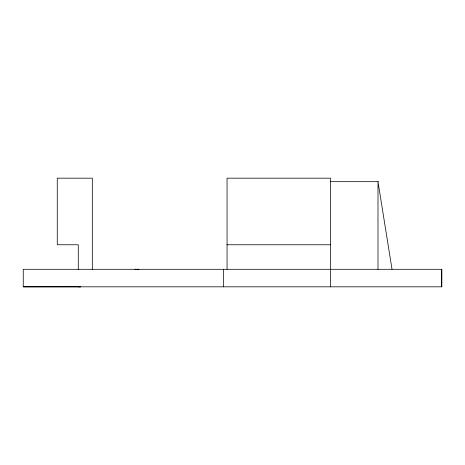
<?xml version="1.0" encoding="UTF-8"?>
<svg xmlns="http://www.w3.org/2000/svg" width="465" height="465" viewBox="0 0 465 465"><rect width="100%" height="100%" fill="white"/><g stroke="black" fill="none" stroke-linecap="round" stroke-linejoin="round"><path stroke-width="0.7" d="M441.75 286.824L441.75 269.299L23.25 269.299L23.25 286.824L441.75 286.824L441.75 269.299M23.25 286.824L80.596 286.812M78.265 286.818L80.596 286.812M330.603 181.681L378.469 181.681M227.054 244.764L330.446 244.764M134.943 269.305L136.21 269.299M137.524 269.299L138.93 269.305M392.012 269.299L377.993 181.681L377.993 269.299M78.294 269.305L78.283 244.77L57.265 244.764L57.265 178.176L92.314 178.176L92.314 269.299M330.446 286.824L330.446 178.176L227.054 178.176L227.054 269.299M223.549 269.299L223.549 286.824"/></g></svg>
